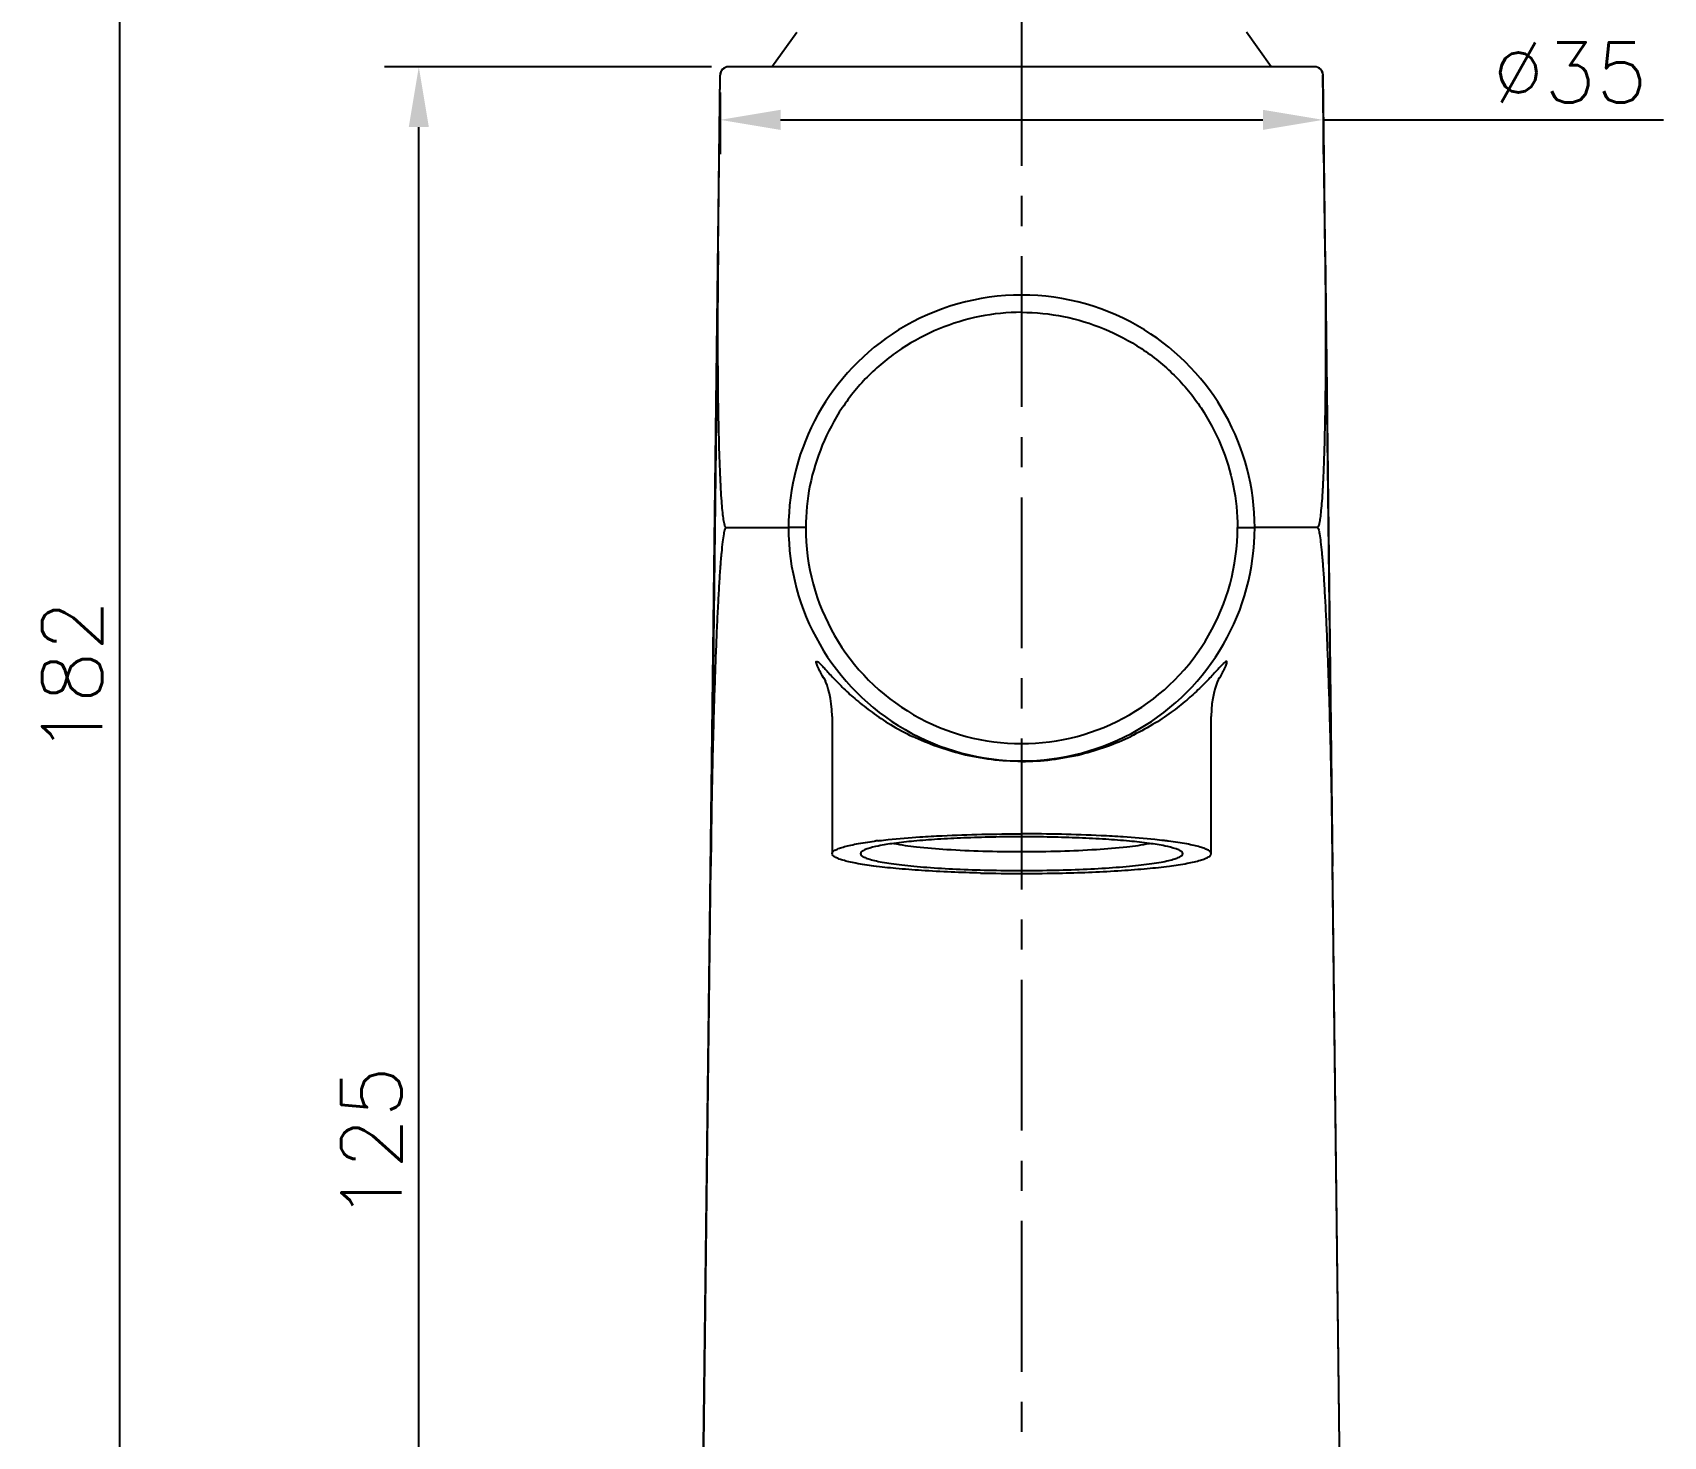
# Model space of a CAD drawing. Extents: x 8340 to 8934, y -6177 to -5757.
# Drawn here: x 8464.5 to 8559.2, y -5993.5 to -5912 of the extents above; entities that cross this region are included whole.
import ezdxf

# ---------------------------------------------------------------- set-up
doc = ezdxf.new("R2010")
doc.units = 0
doc.header["$LTSCALE"] = 7
doc.header["$MEASUREMENT"] = 0
doc.linetypes.add('CENTER', pattern=[2, 1.25, -0.25, 0.25, -0.25])
doc.layers.get('0').update_dxf_attribs({"color": 2, "linetype": 'CONTINUOUS'})
doc.layers.get('Defpoints').update_dxf_attribs({"linetype": 'CONTINUOUS'})
doc.layers.add('CL', color=1, linetype='CENTER')
doc.layers.add('D', color=2, linetype='CONTINUOUS')
doc.styles.add('GHS', font='ROMANS.shx', dxfattribs={"bigfont": 'GHS.shx'})
doc.dimstyles.new('HONG', dxfattribs={"dimscale": 0, "dimtxt": 3.5, "dimasz": 3.5, "dimexe": 2, "dimexo": 1, "dimgap": 1, "dimtad": 1, "dimdec": 4, "dimdsep": 46, "dimtxsty": 'GHS', "dimcen": 3, "dimclrd": 2, "dimclre": 2, "dimclrt": 2, "dimadec": 0, "dimazin": 0, "dimtfac": 1, "dimtdec": 4, "dimtmove": 0, "dimatfit": 2, "dimfxl": 0, "dimtvp": 1, "dimtolj": 1, "dimarcsym": 0})

# ---------------------------------------------------------------- blocks, each defined once
blk = doc.blocks.new('*D13')
at = {"layer": 'D', "color": 2, "lineweight": -2}
for p, q in [((8503.894, -5913.982), (8484.901, -5913.982)), ((8486.901, -6035.482), (8486.901, -5917.482)), ((8496.894, -6038.982), (8484.901, -6038.982))]:
    blk.add_line(p, q, dxfattribs=at)
at = {"layer": 'D', "color": 2}
for points in [[(8486.318, -5917.482), (8487.485, -5917.482), (8486.901, -5913.982)], [(8486.318, -6035.482), (8487.485, -6035.482), (8486.901, -6038.982)]]:
    blk.add_solid(points, dxfattribs=at)
at = {"layer": 'Defpoints', "color": 0}
for p in [(8486.901, -5913.982), (8504.894, -5913.982), (8497.894, -6038.982)]:
    blk.add_point(p, dxfattribs=at)
at = {"layer": 'D', "color": 2, "insert": (8484.151, -5976.482), "char_height": 3.5, "attachment_point": 5, "rotation": 90, "style": 'GHS'}
blk.add_mtext('\\A1;125', dxfattribs=at)
blk = doc.blocks.new('*D14')
at = {"layer": 'D', "color": 2, "lineweight": -2}
for p, q in [((8504.884, -5856.982), (8467.529, -5856.982)), ((8469.529, -5860.482), (8469.529, -6035.482)), ((8491.703, -6038.982), (8467.529, -6038.982))]:
    blk.add_line(p, q, dxfattribs=at)
at = {"layer": 'D', "color": 2}
for points in [[(8468.946, -5860.482), (8470.112, -5860.482), (8469.529, -5856.982)], [(8468.946, -6035.482), (8470.112, -6035.482), (8469.529, -6038.982)]]:
    blk.add_solid(points, dxfattribs=at)
at = {"layer": 'Defpoints', "color": 0}
for p in [(8505.884, -5856.982), (8469.529, -6038.982), (8492.703, -6038.982)]:
    blk.add_point(p, dxfattribs=at)
at = {"layer": 'D', "color": 2, "insert": (8466.779, -5949.423), "char_height": 3.5, "attachment_point": 5, "rotation": 90, "style": 'GHS'}
blk.add_mtext('\\A1;182', dxfattribs=at)
blk = doc.blocks.new('*D16')
at = {"layer": 'D', "color": 2, "lineweight": -2}
for p, q in [((8504.398, -5915.476), (8504.398, -5919.065)), ((8539.4, -5915.476), (8539.4, -5919.065)), ((8507.898, -5917.065), (8535.9, -5917.065)), ((8539.4, -5917.065), (8559.15, -5917.065))]:
    blk.add_line(p, q, dxfattribs=at)
at = {"layer": 'D', "color": 2}
for points in [[(8507.898, -5916.482), (8507.898, -5917.649), (8504.398, -5917.065)], [(8535.9, -5916.482), (8535.9, -5917.649), (8539.4, -5917.065)]]:
    blk.add_solid(points, dxfattribs=at)
at = {"layer": 'Defpoints', "color": 0}
for p in [(8504.398, -5914.476), (8539.4, -5914.476), (8539.4, -5917.065)]:
    blk.add_point(p, dxfattribs=at)
at = {"layer": 'D', "color": 2, "insert": (8553.734, -5914.315), "char_height": 3.5, "attachment_point": 5, "style": 'GHS'}
blk.add_mtext('\\A1;%%C35', dxfattribs=at)

msp = doc.modelspace()

# ---------------------------------------------------------------- linework, layer by layer
at = {"color": 7, "linetype": 'Continuous'}
for p, q in [((8507.39785, -5913.98238), (8508.83719, -5911.98238)), ((8536.391, -5913.98238), (8534.95166, -5911.98238)), ((8502.89464, -6038.98238), (8504.38869, -5914.47634)), ((8504.27571, -5924.68357), (8504.39821, -5914.47638)), ((8538.90047, -5913.98238), (8504.88858, -5913.98238)), ((8539.51314, -5924.68357), (8539.39064, -5914.47638)), ((8540.89451, -6038.98238), (8539.40043, -5914.47636)), ((8504.27573, -5924.68356), (8503.84712, -5960.38096)), ((8539.51312, -5924.68356), (8539.94173, -5960.38096)), ((8509.36285, -5940.73251), (8508.36246, -5940.73238)), ((8534.42517, -5940.73251), (8535.42551, -5940.73238)), ((8510.89443, -5951.70082), (8510.89443, -5951.70113)), ((8510.89443, -5951.70123), (8510.89443, -5959.66105)), ((8532.89443, -5951.70082), (8532.89442, -5951.70113)), ((8532.89443, -5959.66105), (8532.89443, -5951.70123)), ((8513.56292, -5958.9103), (8513.61779, -5958.90369)), ((8530.22593, -5958.9103), (8530.17106, -5958.90369)), ((8502.90339, -6038.98238), (8503.84712, -5960.38097)), ((8540.88546, -6038.98238), (8539.94173, -5960.38097))]:
    msp.add_line(p, q, dxfattribs=at)
for points in [[(8510.89444, -5951.70189), (8510.88031, -5951.29363), (8510.8471, -5950.95615), (8510.79912, -5950.64721), (8510.73889, -5950.36019), (8510.67166, -5950.10387), (8510.60265, -5949.8827), (8510.5383, -5949.70315), (8510.48689, -5949.57473), (8510.45056, -5949.49159), (8510.43214, -5949.45233), (8510.42984, -5949.44765)], [(8533.3356, -5949.49155), (8533.3445, -5949.47517), (8533.35809, -5949.44945), (8533.35671, -5949.45233), (8533.33829, -5949.49159), (8533.30196, -5949.57473), (8533.25056, -5949.70315), (8533.1862, -5949.8827), (8533.11719, -5950.10387), (8533.04996, -5950.36019), (8532.98973, -5950.64721), (8532.94176, -5950.95615), (8532.90854, -5951.29363), (8532.89441, -5951.70189)]]:
    msp.add_lwpolyline(points, dxfattribs=at)
for centre, radius, start, end in [((8504.88866, -5914.48238), 0.5, 90, 179.3124913), ((8504.89804, -5914.48208), 0.4997, 90.0084638, 179.3464279), ((8538.89106, -5914.48211), 0.49973, 0.6564848, 90.0041059), ((8538.90047, -5914.48238), 0.5, 0.6875194, 90), ((8521.89914, -5940.82605), 13.59367, 90.0198747, 121.6968677), ((8521.88971, -5940.82605), 13.59367, 58.3031323, 89.9801253), ((8521.8674, -5940.73923), 13.50361, 121.7758475, 179.9709327), ((8521.92145, -5940.73923), 13.50361, 0.0290655, 58.2241544), ((8521.89394, -5940.74172), 13.5316, 179.9604603, 0.0395374), ((8521.89401, -5940.74182), 12.53197, 179.9602544, 0.0397429), ((8518.91467, -5944.43813), 9.88569, 211.3011943, 211.7714782), ((8524.87418, -5944.43813), 9.88569, 328.2285218, 328.6988057), ((8516.99045, -5987.19043), 28.48708, 96.9105071, 97.3258356), ((8526.7984, -5987.19043), 28.48708, 82.6741644, 83.0894929), ((8521.88593, -5856.35262), 104.45793, 268.6992348, 270.0046619), ((8521.90292, -5856.35262), 104.45793, 269.9953381, 271.3007652)]:
    msp.add_arc(centre, radius, start, end, dxfattribs=at)
for points, knots in [([(8504.27571, -5924.68356), (8504.26199, -5925.86575), (8504.24258, -5928.14969), (8504.24554, -5931.38865), (8504.27689, -5934.22137), (8504.32603, -5936.271), (8504.37798, -5937.63904), (8504.4185, -5938.46072), (8504.46198, -5939.1494), (8504.50908, -5939.70963), (8504.55585, -5940.14058), (8504.60869, -5940.45352), (8504.64988, -5940.63543), (8504.70205, -5940.72807), (8504.72948, -5940.73494)], [0, 0, 0, 0, 0.22037162, 0.42572993, 0.60372105, 0.74840631, 0.80786334, 0.85890681, 0.90172878, 0.93653436, 0.96354029, 0.98290631, 0.99472902, 1, 1, 1, 1]), ([(8539.51314, -5924.68356), (8539.52686, -5925.86575), (8539.54627, -5928.14969), (8539.54331, -5931.38865), (8539.51196, -5934.22137), (8539.46282, -5936.271), (8539.41087, -5937.63904), (8539.37035, -5938.46072), (8539.32687, -5939.1494), (8539.27977, -5939.70963), (8539.23301, -5940.14058), (8539.18016, -5940.45352), (8539.13897, -5940.63543), (8539.08681, -5940.72807), (8539.05937, -5940.73494)], [0, 0, 0, 0, 0.22037162, 0.42572993, 0.60372105, 0.74840631, 0.80786334, 0.85890681, 0.90172878, 0.93653436, 0.96354029, 0.98290631, 0.99472902, 1, 1, 1, 1]), ([(8521.89443, -5928.23464), (8521.07688, -5928.23851), (8519.43746, -5928.40007), (8517.0781, -5929.12258), (8514.89648, -5930.27516), (8512.97709, -5931.82835), (8511.41189, -5933.73843), (8510.25318, -5935.9174), (8509.52899, -5938.27619), (8509.36588, -5939.91561), (8509.36291, -5940.73313)], [0, 0, 0, 0, 0.12500214, 0.25000397, 0.3750045, 0.5000041, 0.62500243, 0.75000225, 0.87500166, 1, 1, 1, 1]), ([(8521.89443, -5928.23464), (8522.71197, -5928.23851), (8524.35139, -5928.40007), (8526.71075, -5929.12258), (8528.89237, -5930.27516), (8530.81176, -5931.82835), (8532.37696, -5933.73843), (8533.53567, -5935.9174), (8534.25986, -5938.27619), (8534.42297, -5939.91561), (8534.42594, -5940.73313)], [0, 0, 0, 0, 0.12500214, 0.25000397, 0.3750045, 0.5000041, 0.62500243, 0.75000225, 0.87500166, 1, 1, 1, 1]), ([(8504.72946, -5940.73573), (8504.71668, -5940.73694), (8504.68613, -5940.76659), (8504.64216, -5940.8885), (8504.58549, -5941.15745), (8504.52464, -5941.61233), (8504.45977, -5942.24592), (8504.39485, -5943.0509), (8504.32995, -5944.02209), (8504.26626, -5945.15142), (8504.20428, -5946.42949), (8504.14471, -5947.84528), (8504.06688, -5949.97127), (8503.9817, -5952.86669), (8503.90108, -5956.54402), (8503.86282, -5959.08382), (8503.84711, -5960.38097)], [0, 0, 0, 0, 0.00195433, 0.00572433, 0.01998874, 0.04339862, 0.07579117, 0.11689365, 0.16641728, 0.22401554, 0.2891615, 0.36128883, 0.43982538, 0.61315635, 0.80243561, 1, 1, 1, 1]), ([(8504.72947, -5940.73583), (8504.73889, -5940.73494), (8504.75799, -5940.73869), (8504.78629, -5940.73321), (8504.81457, -5940.72912), (8504.85262, -5940.73028), (8504.89979, -5940.73374), (8504.97558, -5940.73404), (8505.07018, -5940.73105), (8505.22163, -5940.73179), (8505.41088, -5940.73299), (8505.71371, -5940.73287), (8506.09225, -5940.73248), (8506.69792, -5940.73187), (8507.455, -5940.7321), (8508.06066, -5940.73243), (8508.36349, -5940.73244)], [0, 0, 0, 0, 0.00781405, 0.01569224, 0.02357394, 0.03138472, 0.04701874, 0.06264011, 0.09389655, 0.12514195, 0.18762902, 0.25011853, 0.37509991, 0.50008124, 0.75004105, 1, 1, 1, 1]), ([(8539.05938, -5940.73583), (8539.04996, -5940.73494), (8539.03086, -5940.73869), (8539.00256, -5940.73321), (8538.97428, -5940.72912), (8538.93623, -5940.73028), (8538.88906, -5940.73374), (8538.81327, -5940.73404), (8538.71867, -5940.73105), (8538.56722, -5940.73179), (8538.37797, -5940.73299), (8538.07514, -5940.73287), (8537.6966, -5940.73248), (8537.09093, -5940.73187), (8536.33385, -5940.7321), (8535.72819, -5940.73243), (8535.42536, -5940.73244)], [0, 0, 0, 0, 0.00781405, 0.01569224, 0.02357394, 0.03138472, 0.04701874, 0.06264011, 0.09389655, 0.12514195, 0.18762902, 0.25011853, 0.37509991, 0.50008124, 0.75004105, 1, 1, 1, 1]), ([(8539.05939, -5940.73573), (8539.07217, -5940.73694), (8539.10272, -5940.76659), (8539.14669, -5940.8885), (8539.20336, -5941.15745), (8539.26421, -5941.61233), (8539.32908, -5942.24592), (8539.394, -5943.0509), (8539.4589, -5944.02209), (8539.52259, -5945.15142), (8539.58457, -5946.42949), (8539.64414, -5947.84528), (8539.72197, -5949.97127), (8539.80715, -5952.86669), (8539.88777, -5956.54402), (8539.92603, -5959.08382), (8539.94174, -5960.38097)], [0, 0, 0, 0, 0.00195433, 0.00572433, 0.01998874, 0.04339862, 0.07579117, 0.11689365, 0.16641728, 0.22401554, 0.2891615, 0.36128883, 0.43982538, 0.61315635, 0.80243561, 1, 1, 1, 1]), ([(8510.46786, -5949.57411), (8510.37782, -5949.42602), (8510.25664, -5949.21556), (8510.12143, -5948.94579), (8510.0504, -5948.79232), (8510.00267, -5948.66142), (8509.97326, -5948.5809), (8509.97081, -5948.48959), (8509.99678, -5948.48807)], [0, 0, 0, 0, 0.43124424, 0.60497267, 0.7478368, 0.85799648, 0.93528789, 1, 1, 1, 1]), ([(8509.99678, -5948.48807), (8510.02046, -5948.48669), (8510.08289, -5948.5327), (8510.18231, -5948.621), (8510.32464, -5948.77037), (8510.50301, -5948.96471), (8510.71847, -5949.20135), (8511.07012, -5949.57964), (8511.5938, -5950.10965), (8512.33894, -5950.78418), (8513.24205, -5951.49583), (8514.32096, -5952.21233), (8515.12442, -5952.64468), (8515.55794, -5952.85164)], [0, 0, 0, 0, 0.00999713, 0.02944283, 0.05825319, 0.09579382, 0.14105406, 0.19295457, 0.31350167, 0.45487109, 0.61624629, 0.79756304, 1, 1, 1, 1]), ([(8533.79207, -5948.48807), (8533.76839, -5948.48669), (8533.70596, -5948.5327), (8533.60654, -5948.621), (8533.46421, -5948.77037), (8533.28584, -5948.96471), (8533.07038, -5949.20135), (8532.71874, -5949.57964), (8532.19505, -5950.10965), (8531.44991, -5950.78418), (8530.5468, -5951.49583), (8529.46789, -5952.21233), (8528.66443, -5952.64468), (8528.23091, -5952.85164)], [0, 0, 0, 0, 0.00999713, 0.02944283, 0.05825319, 0.09579382, 0.14105406, 0.19295457, 0.31350167, 0.45487109, 0.61624629, 0.79756304, 1, 1, 1, 1]), ([(8533.32099, -5949.57411), (8533.41103, -5949.42602), (8533.53221, -5949.21556), (8533.66742, -5948.94579), (8533.73845, -5948.79232), (8533.78618, -5948.66142), (8533.81559, -5948.5809), (8533.81804, -5948.48959), (8533.79207, -5948.48807)], [0, 0, 0, 0, 0.43124424, 0.60497267, 0.7478368, 0.85799648, 0.93528789, 1, 1, 1, 1]), ([(8521.89443, -5954.30767), (8520.72941, -5954.30755), (8518.53964, -5954.03795), (8516.47462, -5953.2891), (8515.55794, -5952.85164)], [0, 0, 0, 0, 0.53423274, 1, 1, 1, 1]), ([(8521.89443, -5954.30767), (8523.05944, -5954.30755), (8525.24921, -5954.03795), (8527.31423, -5953.2891), (8528.23091, -5952.85164)], [0, 0, 0, 0, 0.53423274, 1, 1, 1, 1]), ([(8510.8945, -5959.66105), (8510.89455, -5959.57699), (8511.04866, -5959.45701), (8511.27034, -5959.35886), (8511.55159, -5959.26522), (8511.90179, -5959.17731), (8512.51097, -5959.05354), (8513.00553, -5958.98122), (8513.35801, -5958.93588)], [0, 0, 0, 0, 0.0960278, 0.1799862, 0.29093215, 0.42913597, 0.59404471, 1, 1, 1, 1]), ([(8521.89443, -5958.68371), (8521.32674, -5958.68371), (8520.20991, -5958.69427), (8518.58171, -5958.7414), (8517.06403, -5958.81802), (8515.708, -5958.92134), (8514.5576, -5959.04655), (8513.65261, -5959.19), (8513.06384, -5959.32711), (8512.74321, -5959.45452), (8512.63331, -5959.52171), (8512.59627, -5959.55833)], [0, 0, 0, 0, 0.18134223, 0.35675308, 0.52030496, 0.66671224, 0.79117072, 0.88974009, 0.95957895, 0.98336065, 1, 1, 1, 1]), ([(8513.61779, -5958.90369), (8513.79695, -5958.8823), (8514.58743, -5958.79499), (8515.3804, -5958.73142), (8515.99388, -5958.69066)], [0, 0, 0, 0, 0.22688548, 1, 1, 1, 1]), ([(8514.47514, -5959.06698), (8514.90807, -5959.1546), (8515.93285, -5959.29092), (8517.65602, -5959.43068), (8519.69374, -5959.51917), (8521.14241, -5959.53935), (8521.89443, -5959.53935)], [0, 0, 0, 0, 0.17804975, 0.41606387, 0.69686937, 1, 1, 1, 1]), ([(8515.99388, -5958.69066), (8516.4225, -5958.66219), (8518.38743, -5958.5516), (8520.35605, -5958.51123), (8521.89443, -5958.51124)], [0, 0, 0, 0, 0.218285, 1, 1, 1, 1]), ([(8527.79498, -5958.69066), (8527.36635, -5958.66219), (8525.40142, -5958.5516), (8523.4328, -5958.51123), (8521.89443, -5958.51124)], [0, 0, 0, 0, 0.218285, 1, 1, 1, 1]), ([(8531.19258, -5959.55833), (8531.15554, -5959.52171), (8531.04564, -5959.45452), (8530.72502, -5959.32711), (8530.13624, -5959.19), (8529.23125, -5959.04655), (8528.08085, -5958.92134), (8526.72482, -5958.81802), (8525.20714, -5958.7414), (8523.57894, -5958.69427), (8522.46211, -5958.68371), (8521.89443, -5958.68371)], [0, 0, 0, 0, 0.01663935, 0.04042105, 0.11025992, 0.20882929, 0.33328777, 0.47969505, 0.64324693, 0.81865778, 1, 1, 1, 1]), ([(8521.89443, -5959.53935), (8522.64644, -5959.53935), (8524.09511, -5959.51917), (8526.13283, -5959.43068), (8527.856, -5959.29092), (8528.88078, -5959.1546), (8529.31371, -5959.06698)], [0, 0, 0, 0, 0.30313061, 0.5839361, 0.82195023, 1, 1, 1, 1]), ([(8530.17106, -5958.90369), (8529.9919, -5958.8823), (8529.20142, -5958.79499), (8528.40845, -5958.73142), (8527.79498, -5958.69066)], [0, 0, 0, 0, 0.22688548, 1, 1, 1, 1]), ([(8532.89435, -5959.66105), (8532.8943, -5959.57699), (8532.74019, -5959.45701), (8532.51851, -5959.35886), (8532.23726, -5959.26522), (8531.88706, -5959.17731), (8531.27788, -5959.05354), (8530.78333, -5958.98122), (8530.43084, -5958.93588)], [0, 0, 0, 0, 0.0960278, 0.1799862, 0.29093215, 0.42913597, 0.59404471, 1, 1, 1, 1]), ([(8519.51466, -5960.78364), (8518.37111, -5960.75715), (8516.73005, -5960.69205), (8514.66454, -5960.53474), (8513.39436, -5960.39886), (8512.48303, -5960.26368), (8511.88414, -5960.14076), (8511.53999, -5960.05345), (8511.26366, -5959.96064), (8511.04553, -5959.86306), (8510.89445, -5959.74409), (8510.8945, -5959.66105)], [0, 0, 0, 0, 0.39003264, 0.55978784, 0.70628109, 0.82549463, 0.87389239, 0.9144524, 0.94703088, 0.9716862, 1, 1, 1, 1]), ([(8512.59627, -5959.55833), (8512.56911, -5959.58519), (8512.52041, -5959.66092), (8512.58464, -5959.76063), (8512.6633, -5959.8187), (8512.79702, -5959.89273), (8513.02868, -5959.97632), (8513.37963, -5960.06913), (8513.82321, -5960.15779), (8514.35474, -5960.24202), (8514.96873, -5960.32025), (8515.65852, -5960.39165), (8516.70673, -5960.47959), (8518.14464, -5960.56389), (8519.97767, -5960.62476), (8521.2462, -5960.6384), (8521.89443, -5960.6384)], [0, 0, 0, 0, 0.01190891, 0.02376886, 0.03222957, 0.04285241, 0.0710822, 0.10883004, 0.15595253, 0.21204928, 0.2765854, 0.34890195, 0.42824163, 0.60451986, 0.79790155, 1, 1, 1, 1]), ([(8521.89443, -5960.6384), (8522.54265, -5960.6384), (8523.81118, -5960.62476), (8525.64421, -5960.56389), (8527.08212, -5960.47959), (8528.13033, -5960.39165), (8528.82012, -5960.32025), (8529.43411, -5960.24202), (8529.96564, -5960.15779), (8530.40922, -5960.06913), (8530.76017, -5959.97632), (8530.99183, -5959.89273), (8531.12555, -5959.8187), (8531.20421, -5959.76063), (8531.26844, -5959.66092), (8531.21974, -5959.58519), (8531.19258, -5959.55833)], [0, 0, 0, 0, 0.20209846, 0.39548016, 0.57175838, 0.65109807, 0.72341461, 0.78795073, 0.84404748, 0.89116996, 0.9289178, 0.95714759, 0.96777043, 0.97623114, 0.98809109, 1, 1, 1, 1]), ([(8524.27419, -5960.78364), (8525.41774, -5960.75715), (8527.0588, -5960.69205), (8529.12431, -5960.53474), (8530.39449, -5960.39886), (8531.30582, -5960.26368), (8531.90471, -5960.14076), (8532.24886, -5960.05345), (8532.52519, -5959.96064), (8532.74332, -5959.86306), (8532.8944, -5959.74409), (8532.89435, -5959.66105)], [0, 0, 0, 0, 0.39003264, 0.55978784, 0.70628109, 0.82549463, 0.87389239, 0.9144524, 0.94703088, 0.9716862, 1, 1, 1, 1])]:
    msp.add_open_spline(points, degree=3, knots=knots, dxfattribs=at)
at = {"layer": 'CL'}
for q in [(8521.89443, -6045.98244), (8521.89443, -5917.78238)]:
    msp.add_line((8521.89443, -5854.98238), q, dxfattribs=at)

# ---------------------------------------------------------------- dimensions: what is measured, and where the dimension line sits
at = {"layer": 'D'}
for base, p1, p2, text, picture, middle in [((8469.52913, -6038.98238), (8505.88431, -5856.98238), (8492.70258, -6038.98238), '182', '*D14', (8469.52913, -5949.42333)), ((8486.90143, -5913.98232), (8497.89439, -6038.98238), (8504.89407, -5913.98232), '125', '*D13', (8486.90143, -5976.48235))]:
    dim = msp.add_linear_dim(base=base, p1=p1, p2=p2, angle=90, text=text, dimstyle='HONG', override={"dimscale": 1, "dimadec": 4, "dimazin": 2}, dxfattribs=at)
    dim.commit()
    dim.dimension.update_dxf_attribs({"geometry": picture, "text_midpoint": middle, "dimtype": 160})
dim = msp.add_linear_dim(base=(8539.40043, -5917.0655), p1=(8504.39837, -5914.47638), p2=(8539.40043, -5914.47638), text='%%C35', dimstyle='HONG', override={"dimscale": 1}, dxfattribs=at)
dim.commit()
dim.dimension.update_dxf_attribs({"geometry": '*D16', "text_midpoint": (8553.73377, -5917.0655), "dimtype": 160})

doc.saveas('drawing.dxf')
